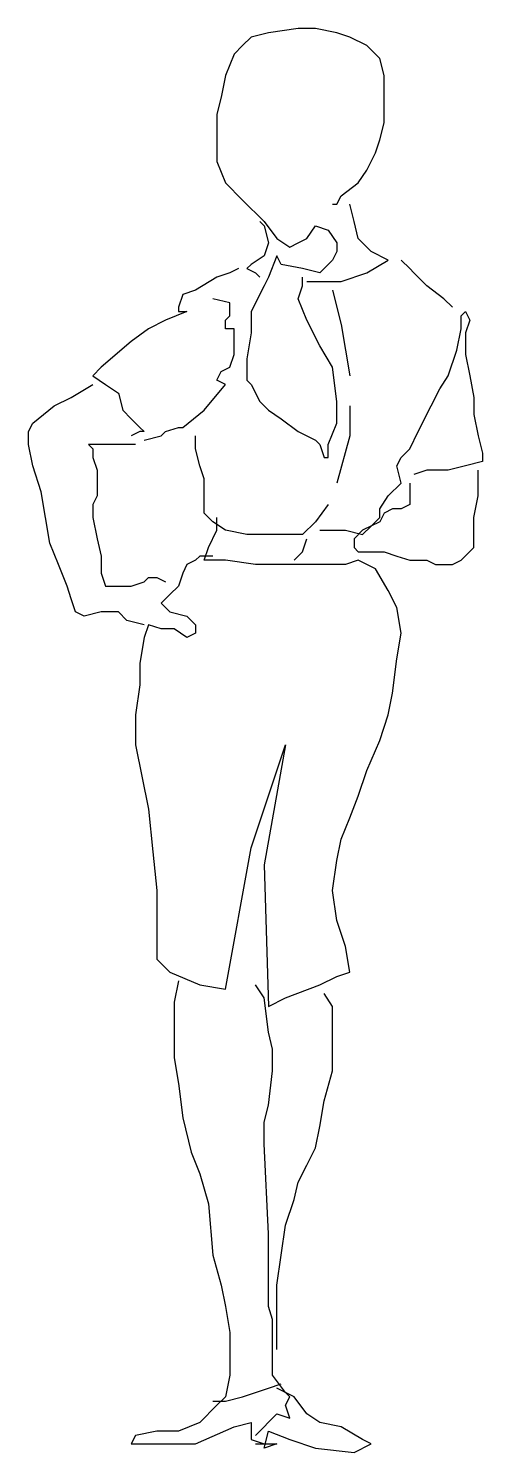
# Model space of a CAD drawing. Extents: x -673 to -620, y 555 to 719.
import ezdxf

# ---------------------------------------------------------------- set-up
doc = ezdxf.new("R2010")
doc.units = 0
doc.header["$MEASUREMENT"] = 0
doc.layers.get('0').update_dxf_attribs({"linetype": 'CONTINUOUS'})

# ---------------------------------------------------------------- blocks, each defined once
blk = doc.blocks.new('WOMAN-1')
for points in [[(2.895, 59.49), (3.1, 59.49), (3.304, 59.899), (4.123, 60.513), (4.532, 61.127), (4.941, 61.946), (5.146, 62.56), (5.35, 63.379), (5.35, 64.403), (5.35, 65.631), (5.146, 66.45), (4.532, 67.064), (3.713, 67.474), (3.1, 67.678), (2.077, 67.883), (1.258, 67.883), (-0.174, 67.678), (-0.992, 67.474), (-1.401, 67.064), (-1.81, 66.655), (-2.219, 65.631), (-2.424, 64.608), (-2.629, 63.789), (-2.629, 62.56), (-2.629, 61.537), (-2.219, 60.513), (-1.401, 59.694), (-0.378, 58.671), (0.236, 57.852), (0.849, 57.442), (1.258, 57.647), (1.668, 57.852), (2.077, 58.466), (2.691, 58.261), (3.1, 57.647), (3.1, 57.238), (2.895, 56.828), (2.281, 56.214), (1.463, 56.419), (0.44, 56.624), (0.236, 57.033), (-0.174, 56.009), (-0.378, 55.6), (-0.992, 54.372), (-0.992, 53.348), (-1.197, 52.12), (-1.197, 51.096), (-0.992, 50.891), (-0.583, 50.073), (-0.174, 49.663), (-0.174, 49.663), (0.44, 49.254), (1.258, 48.64), (2.077, 48.23), (2.281, 48.025), (2.486, 47.411), (2.691, 47.411), (2.691, 48.025), (3.1, 49.049), (3.1, 50.073), (2.895, 51.71), (2.281, 52.734), (1.668, 53.962), (1.258, 54.986), (1.463, 55.6), (1.463, 56.009)], [(1.668, 55.805), (2.691, 55.805), (3.304, 55.805), (4.532, 56.214), (5.555, 56.828), (4.736, 57.238), (4.123, 57.852), (3.918, 58.671), (3.713, 59.49)], [(-0.583, 58.671), (-0.378, 58.466), (-0.174, 57.647), (-0.378, 57.033), (-0.992, 56.624), (-1.197, 56.419), (-0.787, 56.214), (-0.583, 56.009)], [(-1.606, 56.419), (-2.015, 56.214), (-2.629, 56.009), (-3.652, 55.395), (-4.265, 55.191), (-4.47, 54.576), (-4.47, 54.372), (-4.061, 54.372), (-5.084, 53.962), (-5.902, 53.553), (-6.72, 52.939), (-8.152, 51.71), (-8.562, 51.301), (-8.562, 51.301), (-7.948, 50.891), (-7.334, 50.482), (-7.129, 49.663), (-6.72, 49.254), (-6.311, 48.844), (-6.107, 48.64), (-6.311, 48.64), (-6.72, 48.435)], [(8.623, 54.576), (8.214, 54.986), (7.396, 55.6), (6.782, 56.214), (6.578, 56.419), (6.168, 56.828)], [(2.895, 55.395), (3.304, 53.758), (3.713, 51.301)], [(-6.107, 48.23), (-6.107, 48.23), (-5.288, 48.435), (-5.084, 48.64), (-4.47, 48.844), (-4.265, 48.844), (-3.242, 49.663), (-2.219, 50.891), (-2.629, 51.096), (-2.424, 51.506), (-2.015, 51.71), (-1.81, 52.324), (-1.81, 52.939), (-1.81, 53.553), (-2.219, 53.553), (-2.219, 53.962), (-2.015, 54.167), (-2.015, 54.781), (-2.833, 54.986)], [(2.281, 43.931), (3.1, 43.931), (3.509, 43.931), (4.327, 43.726), (4.736, 44.136), (5.146, 44.545), (5.146, 44.955), (5.555, 45.569), (6.168, 46.183), (5.964, 47.002), (6.168, 47.411), (6.578, 47.821), (6.987, 48.64), (7.601, 49.868), (8.01, 50.687), (8.419, 51.301), (8.828, 52.529), (9.033, 53.553), (9.033, 54.167), (9.237, 54.372), (9.442, 53.962), (9.237, 53.348), (9.237, 52.324), (9.442, 51.301), (9.646, 50.277), (9.646, 49.458), (9.851, 48.435), (10.056, 47.616), (10.056, 47.207), (9.237, 47.002), (8.419, 46.797), (7.396, 46.797), (6.782, 46.592)], [(-6.107, 39.427), (-6.925, 39.632), (-7.334, 40.041), (-8.152, 40.041), (-8.971, 39.837), (-9.38, 40.041), (-9.584, 40.655), (-9.789, 41.27), (-10.198, 42.293), (-10.607, 43.317), (-10.812, 44.545), (-11.017, 45.773), (-11.426, 47.002), (-11.63, 48.025), (-11.63, 48.64), (-11.426, 49.049), (-10.403, 49.868), (-9.584, 50.277), (-8.562, 50.891)], [(3.713, 49.868), (3.713, 48.435), (3.1, 46.183)], [(2.691, 45.159), (2.077, 44.34), (1.463, 43.726), (1.258, 43.726), (0.44, 43.726), (-0.583, 43.726), (-1.197, 43.726), (-2.219, 43.931), (-2.833, 44.34), (-3.242, 44.75), (-3.242, 45.364), (-3.242, 46.388), (-3.447, 47.002), (-3.652, 47.821), (-3.652, 48.435)], [(-6.516, 48.025), (-6.925, 48.025), (-7.334, 48.025), (-7.743, 48.025), (-8.357, 48.025), (-8.766, 48.025), (-8.562, 47.821), (-8.562, 47.411), (-8.357, 46.797), (-8.357, 46.388), (-8.357, 45.978), (-8.357, 45.569), (-8.562, 45.159), (-8.562, 44.545), (-8.357, 43.522), (-8.152, 42.703), (-8.152, 42.293), (-8.152, 41.884), (-7.948, 41.27), (-7.334, 41.27), (-6.72, 41.27), (-6.107, 41.474), (-5.902, 41.679), (-5.493, 41.679), (-5.084, 41.474)], [(6.578, 46.183), (6.578, 45.978), (6.578, 45.159), (6.168, 44.955), (5.759, 44.955), (5.35, 44.75), (5.146, 44.34), (4.327, 43.931), (3.918, 43.522), (3.918, 43.112), (4.123, 42.907), (4.532, 42.907), (5.35, 42.907), (5.964, 42.703), (6.578, 42.498), (6.987, 42.498), (7.396, 42.498), (7.805, 42.293), (8.419, 42.293), (8.623, 42.293), (9.033, 42.498), (9.646, 43.112), (9.646, 43.726), (9.646, 44.545), (9.851, 45.569), (9.851, 46.388), (9.851, 46.797)], [(4.123, 42.498), (3.509, 42.293), (2.895, 42.293), (1.872, 42.293), (1.258, 42.293), (0.645, 42.293), (-0.787, 42.293), (-2.219, 42.498), (-3.242, 42.498), (-3.038, 43.112), (-2.629, 43.931), (-2.629, 44.545)], [(1.054, 42.498), (1.463, 42.907), (1.668, 43.522)], [(-2.833, 42.703), (-3.447, 42.703), (-3.652, 42.498), (-4.061, 42.293), (-4.265, 41.884), (-4.47, 41.27), (-4.879, 40.86), (-5.288, 40.451), (-4.879, 40.041), (-4.061, 39.837), (-3.652, 39.427), (-3.652, 39.018), (-4.061, 38.813), (-4.674, 39.222), (-5.288, 39.222), (-5.902, 39.427), (-6.107, 38.813), (-6.311, 37.585), (-6.311, 36.561), (-6.516, 35.128), (-6.516, 33.695), (-5.902, 30.624), (-5.697, 28.577), (-5.493, 26.735), (-5.493, 24.278), (-5.493, 23.459), (-4.879, 22.845), (-3.447, 22.231), (-2.219, 22.026), (-0.992, 28.782), (0.645, 33.695), (-0.378, 27.963), (-0.174, 21.207), (0.645, 21.617), (2.281, 22.231), (3.1, 22.64), (3.713, 22.845), (3.509, 24.073), (3.1, 25.302), (2.895, 26.735), (3.1, 28.168), (3.304, 29.191), (3.713, 30.215), (4.123, 31.238), (4.532, 32.467), (5.146, 33.9), (5.555, 35.128), (5.759, 36.152), (5.964, 37.789), (6.168, 39.018), (5.964, 40.246), (5.555, 41.065), (4.941, 42.089), (4.123, 42.498)], [(-4.47, 22.435), (-4.674, 21.412), (-4.674, 20.593), (-4.674, 19.774), (-4.674, 18.75), (-4.47, 17.522), (-4.265, 15.884), (-3.856, 14.247), (-3.447, 13.223), (-3.038, 11.79), (-2.833, 9.333), (-2.424, 7.9), (-2.219, 6.877), (-2.015, 5.648), (-2.015, 4.625), (-2.015, 3.601), (-2.219, 2.578), (-2.629, 2.168), (-3.447, 1.349), (-4.47, 0.94), (-5.493, 0.94), (-6.516, 0.735), (-6.72, 0.326), (-3.652, 0.326), (-1.81, 1.145), (-0.992, 1.349), (-0.992, 0.53), (-0.378, 0.326)], [(-0.787, 0.735), (0.236, 1.759), (0.849, 1.554), (0.645, 2.168), (0.849, 2.578), (0.645, 2.782), (0.031, 3.601), (0.031, 4.83), (0.031, 5.239), (0.031, 5.853), (0.031, 6.263), (-0.174, 6.877), (-0.174, 7.491), (-0.174, 8.105), (-0.174, 8.719), (-0.174, 9.538), (-0.174, 10.357), (-0.378, 14.656), (-0.378, 15.68), (-0.174, 16.499), (0.031, 18.136), (0.031, 19.16), (-0.174, 19.979), (-0.378, 21.617), (-0.787, 22.231)], [(0.236, 4.83), (0.236, 6.672), (0.236, 7.9), (0.645, 10.766), (1.054, 11.995), (1.258, 12.814), (1.668, 13.632), (2.077, 14.451), (2.281, 15.475), (2.486, 16.703), (2.895, 18.136), (2.895, 19.16), (2.895, 20.388), (2.895, 21.207), (2.486, 21.821)], [(-2.833, 2.373), (-2.219, 2.373), (-1.401, 2.578), (-0.787, 2.782), (-0.174, 2.987), (0.44, 3.192)], [(-0.787, 0.326), (0.236, 0.326), (-0.378, 0.121), (-0.174, 0.94), (0.849, 0.53), (2.077, 0.121), (3.918, -0.084), (4.736, 0.326), (4.327, 0.53), (3.304, 1.145), (2.281, 1.349), (1.668, 1.759), (1.054, 2.578), (0.236, 2.987)]]:
    blk.add_lwpolyline(points)

msp = doc.modelspace()

# ---------------------------------------------------------------- block references
at = {"xscale": 2.415, "yscale": 2.415, "zscale": 2.415}
msp.add_blockref('WOMAN-1', (-644.71, 555.12), dxfattribs=at)

doc.saveas('drawing.dxf')
